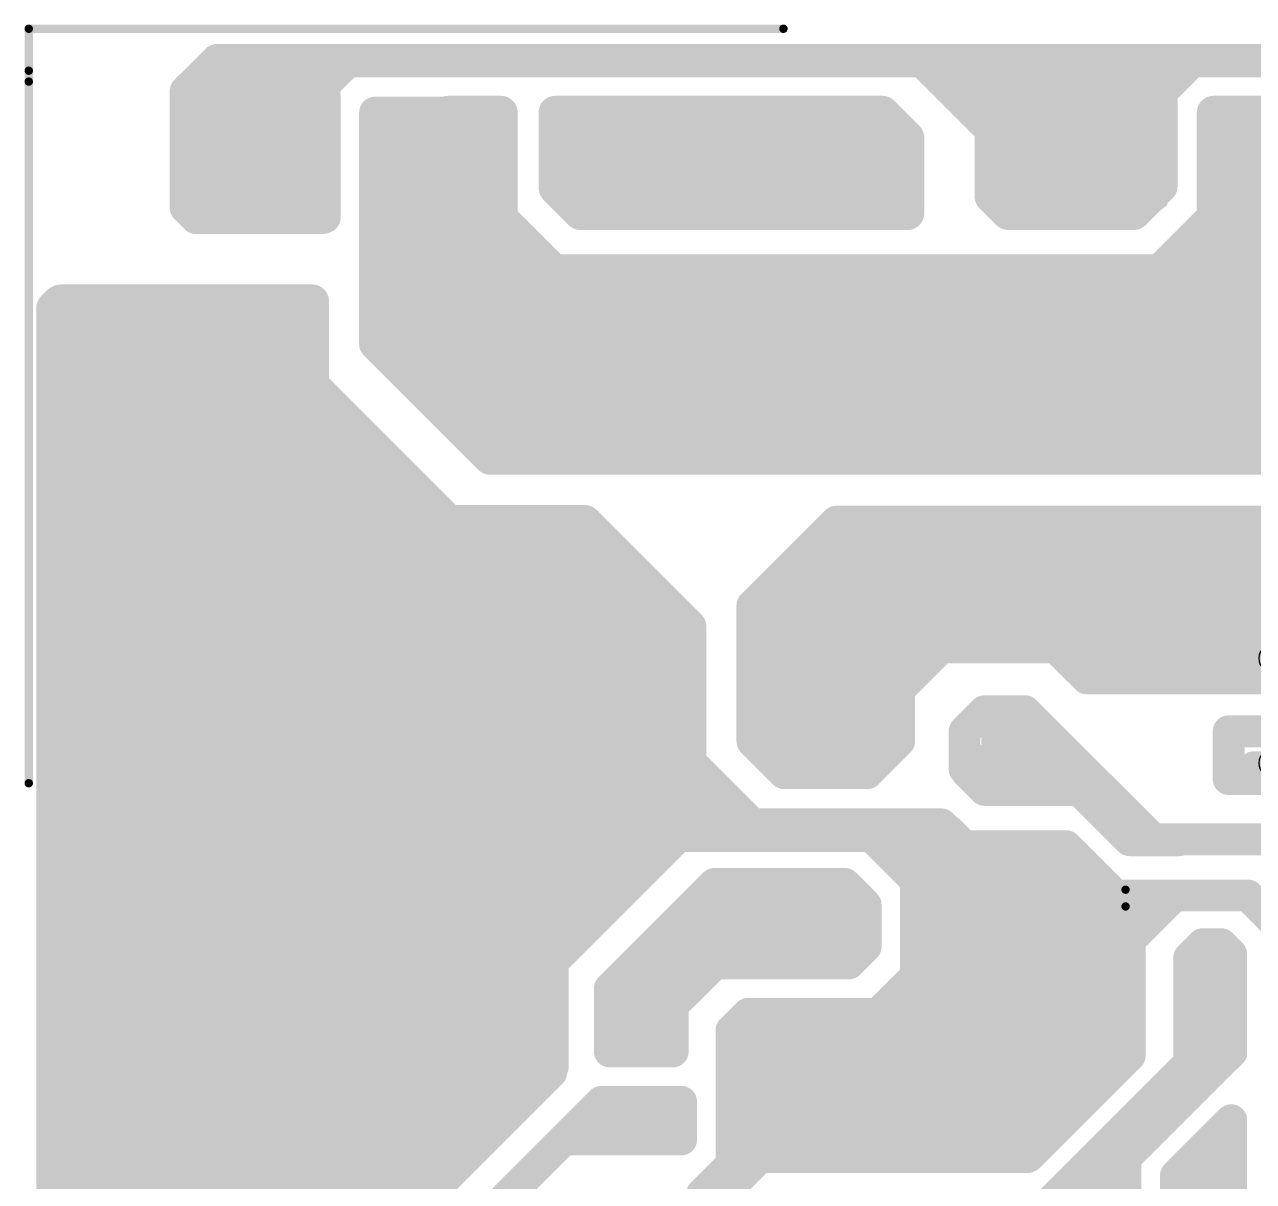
# Model space of a CAD drawing. Extents: x 13 to 23.9, y 0.2 to 11.6.
# Drawn here: x 13.507 to 14.973, y 10.175 to 11.555 of the extents above; entities that cross this region are included whole.
import ezdxf

# ---------------------------------------------------------------- set-up
doc = ezdxf.new("R2010")
doc.units = 0
doc.header["$MEASUREMENT"] = 0
doc.layers.add('BOARD', color=250, linetype='Continuous')
doc.layers.add('BOTTOM', color=250, linetype='Continuous')
doc.layers.get('0').off()

# ---------------------------------------------------------------- blocks, each defined once
blk = doc.blocks.new('UNIT_DISC')
at = {"linetype": 'Continuous', "const_width": 0.5}
blk.add_lwpolyline([(0.25, 0, 1), (-0.25, 0, 1)], format="xyb", close=True, dxfattribs=at)
blk = doc.blocks.new('SHAPE_OV_1600_1300_0_0_0_0')
at = {"linetype": 'Continuous', "const_width": 0.13}
blk.add_lwpolyline([(-0.015, 0), (0.015, 0)], dxfattribs=at)
at = {"xscale": 0.13, "yscale": 0.13, "zscale": 0.13}
for p in [(-0.015, 0), (0.015, 0)]:
    blk.add_blockref('UNIT_DISC', p, dxfattribs=at)
blk = doc.blocks.new('P_OX160Y130D18A')
at = {"layer": 'BOTTOM'}
blk.add_blockref('SHAPE_OV_1600_1300_0_0_0_0', (0, 0), dxfattribs=at)
blk = doc.blocks.new('Q2')
for p in [(14.801, 11.399), (15, 11.4), (15.201, 11.399)]:
    blk.add_blockref('P_OX160Y130D18A', p)
blk = doc.blocks.new('Q1')
for p in [(13.801, 11.399), (14, 11.4), (14.201, 11.399)]:
    blk.add_blockref('P_OX160Y130D18A', p)
blk = doc.blocks.new('SHAPE_EL_780_780_0_0_0_0')
at = {"xscale": 0.078, "yscale": 0.078, "zscale": 0.078}
blk.add_blockref('UNIT_DISC', (0, 0), dxfattribs=at)
blk = doc.blocks.new('P_EX78Y78D16A')
at = {"layer": 'BOTTOM'}
blk.add_blockref('SHAPE_EL_780_780_0_0_0_0', (0, 0), dxfattribs=at)
blk = doc.blocks.new('C1')
for p in [(14.25, 10.35), (14.25, 10.25)]:
    blk.add_blockref('P_EX78Y78D16A', p)
blk = doc.blocks.new('JP1')
for p in [(14.687, 11.4), (14.687, 10.7)]:
    blk.add_blockref('P_EX78Y78D16A', p)
blk = doc.blocks.new('SHAPE_EL_840_740_0_0_0_0')
at = {"xscale": 0.084, "yscale": 0.074, "zscale": 0.074}
blk.add_blockref('UNIT_DISC', (0, 0), dxfattribs=at)
blk = doc.blocks.new('P_EX84Y74D16A')
at = {"layer": 'BOTTOM'}
blk.add_blockref('SHAPE_EL_840_740_0_0_0_0', (0, 0), dxfattribs=at)
blk = doc.blocks.new('C6')
for p in [(15, 10.799), (15, 10.674)]:
    blk.add_blockref('P_EX84Y74D16A', p)
blk = doc.blocks.new('SHAPE_EL_1100_1100_0_0_0_0')
at = {"xscale": 0.11, "yscale": 0.11, "zscale": 0.11}
blk.add_blockref('UNIT_DISC', (0, 0), dxfattribs=at)
blk = doc.blocks.new('P_EX110Y110D17A')
at = {"layer": 'BOTTOM'}
blk.add_blockref('SHAPE_EL_1100_1100_0_0_0_0', (0, 0), dxfattribs=at)
blk = doc.blocks.new('R8')
for p in [(14.475, 11.4), (14.475, 10.7)]:
    blk.add_blockref('P_EX110Y110D17A', p)
blk = doc.blocks.new('R14')
for p in [(14.925, 10.437), (14.926, 10.037)]:
    blk.add_blockref('P_EX78Y78D16A', p)
blk = doc.blocks.new('R6')
for p in [(14.475, 10.5), (14.476, 10.1)]:
    blk.add_blockref('P_EX78Y78D16A', p)
blk = doc.blocks.new('R15')
for p in [(14.773, 10.5), (14.774, 10.1)]:
    blk.add_blockref('P_EX78Y78D16A', p)
blk = doc.blocks.new('R7')
for p in [(14.625, 10.5), (14.626, 10.1)]:
    blk.add_blockref('P_EX78Y78D16A', p)
blk = doc.blocks.new('POLY_S23_L2_26307')
at = {"layer": 'BOTTOM'}
for points in [[(13.85, 11.225), (13.85, 11.125), (13.537, 11.225)], [(13.537, 11.225), (13.85, 11.125), (13.55, 9.987)], [(13.55, 9.987), (13.85, 11.125), (13.675, 10.125)], [(13.675, 10.125), (13.85, 11.125), (13.712, 10.162)], [(13.712, 10.162), (13.85, 11.125), (13.862, 10.162)], [(14.012, 10.962), (14.275, 10.587), (13.85, 11.125)], [(14.275, 10.587), (13.862, 10.162), (13.85, 11.125)], [(14.175, 10.962), (14.275, 10.587), (14.012, 10.962)], [(14.3, 10.837), (14.275, 10.587), (14.175, 10.962)], [(14.3, 10.675), (14.275, 10.587), (14.3, 10.837)], [(14.387, 10.587), (14.275, 10.587), (14.3, 10.675)], [(14.137, 10.425), (13.862, 10.162), (14.275, 10.587)], [(13.9, 10.125), (13.862, 10.162), (14.137, 10.425)], [(14.137, 10.325), (13.9, 10.125), (14.137, 10.425)], [(13.962, 10.162), (13.9, 10.125), (14.137, 10.325)]]:
    blk.add_solid(points, dxfattribs=at)
blk = doc.blocks.new('POLY_S7_L2_26355')
at = {"layer": 'BOTTOM'}
for points in [[(13.725, 11.5), (13.86, 11.47), (13.695, 11.465)], [(13.885, 11.5), (13.86, 11.47), (13.725, 11.5)], [(13.695, 11.465), (13.86, 11.47), (13.69, 11.35)], [(13.69, 11.35), (13.86, 11.47), (13.745, 11.33)], [(13.745, 11.33), (13.86, 11.47), (13.855, 11.33)]]:
    blk.add_solid(points, dxfattribs=at)
blk = doc.blocks.new('POLY_S9_L2_26424')
at = {"layer": 'BOTTOM'}
for points in [[(14.075, 11.425), (14.075, 11.3), (13.937, 11.438)], [(13.937, 11.438), (14.075, 11.3), (13.937, 11.175)], [(13.937, 11.175), (14.075, 11.3), (14.062, 11.063)], [(14.125, 11.263), (14.062, 11.063), (14.075, 11.3)], [(14.762, 11.138), (14.062, 11.063), (14.125, 11.263)], [(14.625, 11.25), (14.762, 11.138), (14.125, 11.263)], [(14.787, 11.088), (14.062, 11.063), (14.762, 11.138)]]:
    blk.add_solid(points, dxfattribs=at)
blk = doc.blocks.new('POLY_S8_L2_26306')
at = {"layer": 'BOTTOM'}
for points in [[(14.575, 10.562), (14.762, 10.55), (14.575, 10.412)], [(14.825, 10.5), (14.387, 10.212), (14.762, 10.55)], [(14.487, 10.325), (14.762, 10.55), (14.387, 10.212)], [(14.575, 10.412), (14.762, 10.55), (14.487, 10.325)], [(14.825, 10.325), (14.387, 10.212), (14.825, 10.5)], [(14.712, 10.212), (14.387, 10.212), (14.825, 10.325)]]:
    blk.add_solid(points, dxfattribs=at)
blk = doc.blocks.new('POLY_S12_L2_26431')
at = {"layer": 'BOTTOM'}
for points in [[(14.469, 10.959), (15.277, 10.953), (14.379, 10.85)], [(15.277, 10.953), (14.732, 10.809), (14.379, 10.85)], [(15.269, 10.772), (14.732, 10.809), (15.277, 10.953)], [(14.379, 10.697), (14.379, 10.85), (14.411, 10.664)], [(14.411, 10.664), (14.379, 10.85), (14.517, 10.658)], [(14.517, 10.658), (14.379, 10.85), (14.556, 10.703)], [(14.556, 10.703), (14.379, 10.85), (14.552, 10.761)], [(14.552, 10.761), (14.379, 10.85), (14.597, 10.805)], [(14.597, 10.805), (14.379, 10.85), (14.732, 10.809)], [(14.77, 10.78), (14.732, 10.809), (15.269, 10.772)]]:
    blk.add_solid(points, dxfattribs=at)
blk = doc.blocks.new('POLY_S8_L2_26362')
at = {"layer": 'BOTTOM'}
for points in [[(14.89, 11.505), (14.64, 11.455), (14.59, 11.51)], [(14.865, 11.475), (14.64, 11.455), (14.89, 11.505)], [(14.87, 11.34), (14.64, 11.455), (14.865, 11.475)], [(14.64, 11.35), (14.64, 11.455), (14.68, 11.32)], [(14.68, 11.32), (14.64, 11.455), (14.845, 11.32)], [(14.845, 11.32), (14.64, 11.455), (14.87, 11.34)]]:
    blk.add_solid(points, dxfattribs=at)
blk = doc.blocks.new('POLY_S5_L2_26363')
at = {"layer": 'BOTTOM'}
for points in [[(14.55, 11.45), (14.155, 11.335), (14.15, 11.45)], [(14.575, 11.425), (14.155, 11.335), (14.55, 11.45)], [(14.575, 11.33), (14.155, 11.335), (14.575, 11.425)]]:
    blk.add_solid(points, dxfattribs=at)
blk = doc.blocks.new('POLY_S11_L2_26426')
at = {"layer": 'BOTTOM'}
for points in [[(15.075, 11.3), (14.8, 11.05), (15.075, 11.45)], [(14.8, 11.05), (14.862, 11.262), (15.075, 11.45)], [(14.925, 11.325), (15.075, 11.45), (14.862, 11.262)], [(14.937, 11.45), (15.075, 11.45), (14.925, 11.325)], [(15.137, 11.262), (14.8, 11.05), (15.075, 11.3)], [(14.575, 11.262), (14.862, 11.262), (14.8, 11.05)], [(15.575, 11.112), (14.8, 11.05), (15.412, 11.262)], [(15.412, 11.262), (14.8, 11.05), (15.137, 11.262)], [(15.562, 11.05), (14.8, 11.05), (15.575, 11.112)]]:
    blk.add_solid(points, dxfattribs=at)
blk = doc.blocks.new('POLY_S4_L2_26427')
at = {"layer": 'BOTTOM'}
blk.add_solid([(14.4, 11.087), (14.025, 11.075), (14.387, 11.037), (14.087, 11.037)], dxfattribs=at)
blk = doc.blocks.new('POLY_S9_L2_26377')
at = {"layer": 'BOTTOM'}
for points in [[(14.932, 10.233), (14.942, 9.911), (14.877, 10.175)], [(14.877, 10.175), (14.942, 9.911), (14.873, 10.052)], [(14.873, 10.052), (14.942, 9.911), (14.807, 9.98)], [(14.807, 9.98), (14.942, 9.911), (14.704, 9.98)], [(14.704, 9.98), (14.942, 9.911), (14.704, 9.895)], [(14.829, 9.813), (14.704, 9.895), (14.942, 9.911)], [(14.773, 9.828), (14.704, 9.895), (14.829, 9.813)]]:
    blk.add_solid(points, dxfattribs=at)

msp = doc.modelspace()

# ---------------------------------------------------------------- linework, layer by layer
at = {"layer": 'BOARD', "linetype": 'Continuous', "const_width": 0.01}
for points in [[(13.512, 11.487), (13.512, 11.55)], [(13.512, 11.55), (14.412, 11.55)], [(13.512, 10.65), (13.512, 11.5)]]:
    msp.add_lwpolyline(points, dxfattribs=at)
at = {"layer": 'BOTTOM', "linetype": 'Continuous'}
for points, const_width in [([(13.7, 11.475), (13.737, 11.512)], 0.04), ([(13.7, 11.475), (13.73, 11.505)], 0.038), ([(13.737, 11.512), (14.137, 11.512)], 0.04), ([(13.85, 11.47), (13.89, 11.51)], 0.04), ([(14.062, 11.512), (14.475, 11.512)], 0.04), ([(14.462, 11.512), (15.888, 11.512)], 0.04), ([(14.58, 11.51), (14.66, 11.43)], 0.04), ([(14.862, 11.475), (14.899, 11.512)], 0.04), ([(14.899, 11.512), (15, 11.512)], 0.04), ([(13.7, 11.45), (13.7, 11.475)], 0.04), ([(13.7, 11.345), (13.7, 11.475)], 0.038), ([(13.7, 11.355), (13.7, 11.475)], 0.038), ([(13.862, 11.325), (13.862, 11.475)], 0.04), ([(14.862, 11.362), (14.862, 11.475)], 0.04), ([(13.865, 11.4), (13.865, 11.47)], 0.038), ([(13.7, 11.337), (13.7, 11.45)], 0.04), ([(13.925, 11.45), (14.062, 11.45)], 0.038), ([(13.925, 11.387), (13.925, 11.45)], 0.038), ([(14.012, 11.45), (14.075, 11.45)], 0.04), ([(14.075, 11.324), (14.075, 11.45)], 0.04), ([(14.14, 11.36), (14.14, 11.45)], 0.04), ([(14.14, 11.45), (14.2, 11.45)], 0.04), ([(14.19, 11.45), (14.53, 11.45)], 0.04), ([(14.53, 11.45), (14.56, 11.42)], 0.04), ([(14.925, 11.15), (14.925, 11.45)], 0.04), ([(14.925, 11.45), (15, 11.45)], 0.04), ([(14.95, 11.45), (15.075, 11.45)], 0.04), ([(13.925, 11.174), (13.925, 11.437)], 0.038), ([(14.66, 11.35), (14.66, 11.43)], 0.04), ([(14.8, 11.425), (14.812, 11.425)], 0.048), ([(13.865, 11.325), (13.865, 11.42)], 0.038), ([(13.962, 11.362), (13.962, 11.425)], 0.038), ([(14.56, 11.33), (14.56, 11.42)], 0.04), ([(13.7, 11.35), (13.7, 11.4)], 0.038), ([(13.7, 11.355), (13.72, 11.335)], 0.038), ([(14.14, 11.36), (14.17, 11.33)], 0.04), ([(14.83, 11.33), (14.86, 11.36)], 0.04), ([(13.7, 11.35), (13.725, 11.325)], 0.038), ([(13.7, 11.345), (13.72, 11.325)], 0.038), ([(14.66, 11.35), (14.68, 11.33)], 0.04), ([(13.7, 11.337), (13.712, 11.325)], 0.04), ([(13.712, 11.325), (13.862, 11.325)], 0.04), ([(13.72, 11.325), (13.83, 11.325)], 0.038), ([(13.72, 11.325), (13.865, 11.325)], 0.038), ([(14.075, 11.324), (14.137, 11.262)], 0.04), ([(14.17, 11.33), (14.56, 11.33)], 0.04), ([(14.68, 11.33), (14.72, 11.33)], 0.04), ([(14.69, 11.33), (14.83, 11.33)], 0.04), ([(14.862, 11.262), (14.937, 11.337)], 0.04), ([(14.062, 11.262), (14.862, 11.262)], 0.038), ([(13.541, 11.217), (13.548, 11.224)], 0.04), ([(13.55, 11.225), (13.85, 11.225)], 0.04), ([(13.85, 11.125), (13.85, 11.225)], 0.04), ([(13.541, 10.581), (13.541, 11.217)], 0.04), ([(13.93, 11.185), (14.23, 11.185)], 0.038), ([(13.925, 11.174), (14.062, 11.037)], 0.038), ([(13.937, 11.162), (14.062, 11.037)], 0.038), ([(13.85, 11.125), (14.013, 10.962)], 0.04), ([(14.33, 11.1), (14.595, 11.1)], 0.038), ([(14.545, 11.1), (15.23, 11.1)], 0.038), ([(14.373, 11.065), (14.897, 11.065)], 0.038), ([(13.54, 7.855), (13.54, 11.06)], 0.038), ([(13.54, 7.8), (13.54, 11.06)], 0.038), ([(14.944, 11.05), (15.419, 11.05)], 0.038), ([(14.062, 11.037), (15.15, 11.037)], 0.038), ([(14.55, 11.037), (15.287, 11.037)], 0.038), ([(14.013, 10.962), (14.175, 10.962)], 0.04), ([(14.175, 10.962), (14.3, 10.837)], 0.04), ([(14.375, 10.862), (14.475, 10.962)], 0.038), ([(14.475, 10.962), (15.363, 10.962)], 0.038), ([(14.537, 10.962), (15.362, 10.962)], 0.038), ([(14.795, 10.96), (15.335, 10.96)], 0.038), ([(13.685, 10.81), (13.685, 10.955)], 0.038), ([(13.685, 10.7), (13.685, 10.87)], 0.038), ([(14.375, 10.7), (14.375, 10.862)], 0.038), ([(14.3, 10.675), (14.3, 10.837)], 0.04), ([(14.55, 10.762), (14.6, 10.812)], 0.038), ([(14.562, 10.775), (14.599, 10.812)], 0.038), ([(14.599, 10.812), (14.737, 10.812)], 0.038), ([(14.6, 10.812), (14.737, 10.812)], 0.038), ([(14.737, 10.812), (14.774, 10.775)], 0.038), ([(14.745, 10.815), (14.781, 10.779)], 0.038), ([(14.774, 10.775), (15.15, 10.775)], 0.038), ([(14.781, 10.779), (15.004, 10.779)], 0.038), ([(14.975, 10.775), (15.275, 10.775)], 0.038), ([(14.55, 10.7), (14.55, 10.762)], 0.038), ([(14.628, 10.712), (14.652, 10.736)], 0.038), ([(14.652, 10.736), (14.7, 10.736)], 0.038), ([(14.7, 10.736), (14.853, 10.583)], 0.038), ([(14.628, 10.667), (14.628, 10.712)], 0.038), ([(14.943, 10.712), (15.163, 10.712)], 0.038), ([(14.943, 10.655), (14.943, 10.712)], 0.038), ([(13.685, 10.7), (13.79, 10.595)], 0.038), ([(14.375, 10.7), (14.413, 10.662)], 0.038), ([(14.512, 10.662), (14.55, 10.7)], 0.038), ([(14.3, 10.675), (14.375, 10.6)], 0.04), ([(14.628, 10.667), (14.63, 10.667)], 0.038), ([(14.63, 10.664), (14.63, 10.667)], 0.038), ([(14.652, 10.677), (14.718, 10.677)], 0.038), ([(14.652, 10.677), (14.668, 10.661)], 0.038), ([(14.972, 10.673), (15.11, 10.673)], 0.03), ([(14.413, 10.662), (14.512, 10.662)], 0.038), ([(14.63, 10.664), (14.652, 10.642)], 0.038), ([(14.668, 10.661), (14.749, 10.661)], 0.038), ([(14.943, 10.655), (15.007, 10.655)], 0.038), ([(14.652, 10.642), (14.765, 10.642)], 0.038), ([(14.765, 10.642), (14.825, 10.582)], 0.038), ([(13.79, 10.51), (13.79, 10.595)], 0.038), ([(14.375, 10.6), (14.512, 10.6)], 0.04), ([(14.407, 10.592), (14.609, 10.592)], 0.04), ([(14.475, 10.6), (14.6, 10.6)], 0.04), ([(14.6, 10.6), (14.65, 10.55)], 0.04), ([(14.609, 10.592), (14.643, 10.558)], 0.04), ([(14.137, 10.437), (14.287, 10.587)], 0.038), ([(14.287, 10.587), (14.6, 10.587)], 0.038), ([(14.437, 10.587), (14.512, 10.587)], 0.02), ([(14.45, 10.587), (14.525, 10.587)], 0.02), ([(14.526, 10.578), (14.579, 10.525)], 0.038), ([(14.525, 10.587), (14.612, 10.5)], 0.02), ([(14.555, 10.59), (14.611, 10.534)], 0.028), ([(14.6, 10.587), (14.612, 10.575)], 0.038), ([(14.825, 10.582), (14.884, 10.582)], 0.038), ([(14.853, 10.583), (14.994, 10.583)], 0.038), ([(14.439, 10.582), (14.454, 10.582)], 0.02), ([(14.44, 10.583), (14.561, 10.583)], 0.02), ([(14.442, 10.583), (14.472, 10.583)], 0.02), ([(14.509, 10.582), (14.579, 10.512)], 0.02), ([(14.612, 10.575), (14.675, 10.575)], 0.038), ([(14.625, 10.575), (14.749, 10.575)], 0.038), ([(14.749, 10.575), (14.812, 10.512)], 0.038), ([(14.612, 10.55), (14.737, 10.55)], 0.038), ([(14.57, 10.42), (14.57, 10.545)], 0.038), ([(14.205, 10.405), (14.32, 10.52)], 0.038), ([(14.32, 10.52), (14.33, 10.53)], 0.038), ([(14.33, 10.53), (14.475, 10.53)], 0.038), ([(14.445, 10.53), (14.485, 10.53)], 0.038), ([(14.47, 10.525), (14.485, 10.525)], 0.038), ([(14.485, 10.53), (14.51, 10.505)], 0.038), ([(14.485, 10.525), (14.51, 10.5)], 0.038), ([(14.579, 10.401), (14.579, 10.525)], 0.038), ([(14.611, 10.534), (14.786, 10.534)], 0.028), ([(14.786, 10.534), (14.812, 10.508)], 0.028), ([(13.64, 10.36), (13.79, 10.51)], 0.038), ([(14.51, 10.48), (14.51, 10.505)], 0.038), ([(14.616, 10.516), (14.966, 10.516)], 0.038), ([(14.825, 10.325), (14.825, 10.51)], 0.038), ([(14.827, 10.459), (14.886, 10.518)], 0.03), ([(14.82, 10.503), (14.82, 10.523)], 0.01), ([(14.886, 10.518), (14.906, 10.518)], 0.03), ([(14.966, 10.516), (15.011, 10.471)], 0.038), ([(14.25, 10.43), (14.32, 10.5)], 0.038), ([(14.32, 10.5), (14.47, 10.5)], 0.038), ([(14.36, 10.49), (14.48, 10.49)], 0.038), ([(14.51, 10.455), (14.51, 10.5)], 0.038), ([(14.612, 10.5), (14.65, 10.5)], 0.02), ([(14.625, 10.5), (14.775, 10.5)], 0.02), ([(14.637, 10.5), (14.775, 10.5)], 0.038), ([(14.7, 10.35), (14.7, 10.5)], 0.02), ([(14.812, 10.311), (14.812, 10.508)], 0.028), ([(14.235, 10.405), (14.295, 10.465)], 0.038), ([(14.295, 10.465), (14.495, 10.465)], 0.038), ([(14.49, 10.435), (14.51, 10.455)], 0.038), ([(14.896, 10.442), (14.912, 10.458)], 0.038), ([(14.912, 10.458), (14.934, 10.458)], 0.038), ([(14.934, 10.458), (14.946, 10.446)], 0.038), ([(14.946, 10.329), (14.946, 10.446)], 0.038), ([(14.137, 10.312), (14.137, 10.437)], 0.038), ([(14.265, 10.37), (14.33, 10.435)], 0.038), ([(14.28, 10.405), (14.31, 10.435)], 0.038), ([(14.31, 10.435), (14.49, 10.435)], 0.038), ([(14.33, 10.435), (14.415, 10.435)], 0.038), ([(14.896, 10.314), (14.896, 10.442)], 0.038), ([(14.921, 10.321), (14.921, 10.439)], 0.038), ([(14.25, 10.35), (14.25, 10.43)], 0.038), ([(14.525, 10.375), (14.57, 10.42)], 0.038), ([(14.205, 10.33), (14.205, 10.405)], 0.038), ([(14.235, 10.355), (14.235, 10.405)], 0.038), ([(14.28, 10.33), (14.28, 10.405)], 0.038), ([(14.382, 10.204), (14.579, 10.401)], 0.038), ([(13.96, 10.215), (14.135, 10.39)], 0.038), ([(14.135, 10.305), (14.135, 10.38)], 0.038), ([(14.35, 10.355), (14.37, 10.375)], 0.038), ([(14.37, 10.375), (14.525, 10.375)], 0.038), ([(13.64, 10.195), (13.64, 10.36)], 0.038), ([(14, 10.215), (14.135, 10.35)], 0.038), ([(14.35, 10.195), (14.35, 10.355)], 0.038), ([(14.37, 10.23), (14.49, 10.35)], 0.038), ([(14.375, 10.335), (14.39, 10.35)], 0.038), ([(14.39, 10.35), (14.515, 10.35)], 0.038), ([(14.49, 10.35), (14.495, 10.35)], 0.038), ([(14.495, 10.35), (14.515, 10.35)], 0.038), ([(14.812, 10.307), (14.812, 10.358)], 0.028), ([(14.205, 10.33), (14.28, 10.33)], 0.038), ([(14.37, 10.255), (14.45, 10.335)], 0.038), ([(14.375, 10.22), (14.375, 10.335)], 0.038), ([(14.4, 10.275), (14.4, 10.335)], 0.038), ([(14.415, 10.335), (14.42, 10.335)], 0.038), ([(14.42, 10.335), (14.45, 10.335)], 0.038), ([(14.6, 10.25), (14.7, 10.35)], 0.02), ([(14.82, 10.205), (14.945, 10.33)], 0.038), ([(14.705, 10.205), (14.825, 10.325)], 0.038), ([(14.792, 10.168), (14.951, 10.327)], 0.028), ([(13.96, 10.13), (14.135, 10.305)], 0.038), ([(14.702, 10.201), (14.812, 10.311)], 0.028), ([(14.704, 10.199), (14.812, 10.307)], 0.028), ([(14.722, 10.155), (14.887, 10.32)], 0.02), ([(14.889, 10.302), (14.889, 10.316)], 0.02), ([(14.733, 10.146), (14.889, 10.302)], 0.02), ([(13.565, 9.575), (13.565, 10.275)], 0.038), ([(14.03, 10.105), (14.195, 10.27)], 0.038), ([(14.195, 10.27), (14.29, 10.27)], 0.038), ([(14.29, 10.225), (14.29, 10.27)], 0.038), ([(14.37, 10.23), (14.37, 10.255)], 0.038), ([(14.18, 10.25), (14.25, 10.25)], 0.038), ([(14.2, 10.245), (14.28, 10.245)], 0.038), ([(14.335, 10.155), (14.425, 10.245)], 0.038), ([(14.488, 10.25), (14.6, 10.25)], 0.02), ([(14.88, 10.182), (14.946, 10.248)], 0.038), ([(14.946, 9.922), (14.946, 10.248)], 0.038), ([(14.155, 10.225), (14.29, 10.225)], 0.038), ([(13.682, 10.129), (13.765, 10.212)], 0.04), ([(13.96, 10.085), (13.96, 10.215)], 0.038), ([(13.96, 10.17), (14, 10.21)], 0.038), ([(14.382, 10.204), (14.699, 10.204)], 0.038), ([(14.39, 10.205), (14.705, 10.205)], 0.038), ([(14.699, 10.204), (14.705, 10.21)], 0.038), ([(14.817, 10.074), (14.817, 10.203)], 0.038), ([(14.829, 10.073), (14.829, 10.206)], 0.02), ([(13.58, 10.135), (13.64, 10.195)], 0.038), ([(14.315, 10.16), (14.35, 10.195)], 0.038), ([(14.565, 10.199), (14.704, 10.199)], 0.028), ([(14.88, 10.05), (14.88, 10.182)], 0.038), ([(13.96, 9.88), (13.96, 10.17)], 0.038), ([(14.792, 10.095), (14.792, 10.18)], 0.038), ([(13.58, 10.165), (13.87, 10.165)], 0.038), ([(13.58, 10.165), (13.785, 10.165)], 0.038), ([(13.87, 10.165), (13.9, 10.135)], 0.038), ([(14.731, 10.117), (14.772, 10.158)], 0.038), ([(14.775, 10.125), (14.775, 10.175)], 0.02)]:
    msp.add_lwpolyline(points, dxfattribs=dict(at, const_width=const_width))

# ---------------------------------------------------------------- block references
for name in ['POLY_S8_L2_26362', 'POLY_S7_L2_26355', 'Q1', 'Q2', 'POLY_S5_L2_26363', 'R8', 'POLY_S11_L2_26426', 'POLY_S9_L2_26424', 'JP1', 'POLY_S23_L2_26307', 'POLY_S4_L2_26427', 'POLY_S12_L2_26431', 'C6', 'POLY_S8_L2_26306', 'R6', 'R7', 'R15', 'R14', 'C1', 'POLY_S9_L2_26377']:
    msp.add_blockref(name, (0, 0))
at = {"layer": 'BOARD', "xscale": 0.01, "yscale": 0.01, "zscale": 0.01}
for p in [(13.512, 11.55), (13.512, 11.55), (14.412, 11.55), (13.512, 11.5), (13.512, 11.487), (13.512, 10.65)]:
    msp.add_blockref('UNIT_DISC', p, dxfattribs=at)
at = {"layer": 'BOTTOM'}
for p, xscale, yscale, zscale in [((13.73, 11.505), 0.038, 0.038, 0.038), ((13.737, 11.512), 0.04, 0.04, 0.04), ((13.737, 11.512), 0.04, 0.04, 0.04), ((13.89, 11.51), 0.04, 0.04, 0.04), ((14.062, 11.512), 0.04, 0.04, 0.04), ((14.137, 11.512), 0.04, 0.04, 0.04), ((14.462, 11.512), 0.04, 0.04, 0.04), ((14.475, 11.512), 0.04, 0.04, 0.04), ((14.58, 11.51), 0.04, 0.04, 0.04), ((14.899, 11.512), 0.04, 0.04, 0.04), ((14.899, 11.512), 0.04, 0.04, 0.04), ((13.7, 11.475), 0.04, 0.04, 0.04), ((13.7, 11.475), 0.04, 0.04, 0.04), ((13.7, 11.475), 0.038, 0.038, 0.038), ((13.7, 11.475), 0.038, 0.038, 0.038), ((13.7, 11.475), 0.038, 0.038, 0.038), ((13.85, 11.47), 0.04, 0.04, 0.04), ((13.862, 11.475), 0.04, 0.04, 0.04), ((14.862, 11.475), 0.04, 0.04, 0.04), ((14.862, 11.475), 0.04, 0.04, 0.04), ((13.865, 11.47), 0.038, 0.038, 0.038), ((13.7, 11.45), 0.04, 0.04, 0.04), ((13.7, 11.45), 0.04, 0.04, 0.04), ((13.925, 11.45), 0.038, 0.038, 0.038), ((13.925, 11.45), 0.038, 0.038, 0.038), ((14.012, 11.45), 0.04, 0.04, 0.04), ((14.062, 11.45), 0.038, 0.038, 0.038), ((14.075, 11.45), 0.04, 0.04, 0.04), ((14.075, 11.45), 0.04, 0.04, 0.04), ((14.14, 11.45), 0.04, 0.04, 0.04), ((14.14, 11.45), 0.04, 0.04, 0.04), ((14.19, 11.45), 0.04, 0.04, 0.04), ((14.2, 11.45), 0.04, 0.04, 0.04), ((14.53, 11.45), 0.04, 0.04, 0.04), ((14.53, 11.45), 0.04, 0.04, 0.04), ((14.925, 11.45), 0.04, 0.04, 0.04), ((14.925, 11.45), 0.04, 0.04, 0.04), ((14.95, 11.45), 0.04, 0.04, 0.04), ((13.925, 11.437), 0.038, 0.038, 0.038), ((14.66, 11.43), 0.04, 0.04, 0.04), ((14.66, 11.43), 0.04, 0.04, 0.04), ((14.8, 11.425), 0.048, 0.048, 0.048), ((14.812, 11.425), 0.048, 0.048, 0.048), ((13.865, 11.42), 0.038, 0.038, 0.038), ((13.962, 11.425), 0.038, 0.038, 0.038), ((14.56, 11.42), 0.04, 0.04, 0.04), ((14.56, 11.42), 0.04, 0.04, 0.04), ((13.7, 11.4), 0.038, 0.038, 0.038), ((13.865, 11.4), 0.038, 0.038, 0.038), ((13.925, 11.387), 0.038, 0.038, 0.038), ((13.7, 11.355), 0.038, 0.038, 0.038), ((13.7, 11.355), 0.038, 0.038, 0.038), ((13.962, 11.362), 0.038, 0.038, 0.038), ((14.14, 11.36), 0.04, 0.04, 0.04), ((14.14, 11.36), 0.04, 0.04, 0.04), ((14.86, 11.36), 0.04, 0.04, 0.04), ((14.862, 11.362), 0.04, 0.04, 0.04), ((13.7, 11.35), 0.038, 0.038, 0.038), ((13.7, 11.35), 0.038, 0.038, 0.038), ((13.7, 11.345), 0.038, 0.038, 0.038), ((13.7, 11.345), 0.038, 0.038, 0.038), ((14.66, 11.35), 0.04, 0.04, 0.04), ((14.66, 11.35), 0.04, 0.04, 0.04), ((13.7, 11.337), 0.04, 0.04, 0.04), ((13.7, 11.337), 0.04, 0.04, 0.04), ((13.712, 11.325), 0.04, 0.04, 0.04), ((13.712, 11.325), 0.04, 0.04, 0.04), ((13.72, 11.335), 0.038, 0.038, 0.038), ((13.72, 11.325), 0.038, 0.038, 0.038), ((13.72, 11.325), 0.038, 0.038, 0.038), ((13.72, 11.325), 0.038, 0.038, 0.038), ((13.725, 11.325), 0.038, 0.038, 0.038), ((13.83, 11.325), 0.038, 0.038, 0.038), ((13.862, 11.325), 0.04, 0.04, 0.04), ((13.862, 11.325), 0.04, 0.04, 0.04), ((13.865, 11.325), 0.038, 0.038, 0.038), ((13.865, 11.325), 0.038, 0.038, 0.038), ((14.075, 11.324), 0.04, 0.04, 0.04), ((14.075, 11.324), 0.04, 0.04, 0.04), ((14.17, 11.33), 0.04, 0.04, 0.04), ((14.17, 11.33), 0.04, 0.04, 0.04), ((14.56, 11.33), 0.04, 0.04, 0.04), ((14.56, 11.33), 0.04, 0.04, 0.04), ((14.68, 11.33), 0.04, 0.04, 0.04), ((14.68, 11.33), 0.04, 0.04, 0.04), ((14.69, 11.33), 0.04, 0.04, 0.04), ((14.72, 11.33), 0.04, 0.04, 0.04), ((14.83, 11.33), 0.04, 0.04, 0.04), ((14.83, 11.33), 0.04, 0.04, 0.04), ((14.937, 11.337), 0.04, 0.04, 0.04), ((14.062, 11.262), 0.038, 0.038, 0.038), ((14.137, 11.262), 0.04, 0.04, 0.04), ((14.862, 11.262), 0.04, 0.04, 0.04), ((14.862, 11.262), 0.038, 0.038, 0.038), ((13.548, 11.224), 0.04, 0.04, 0.04), ((13.55, 11.225), 0.04, 0.04, 0.04), ((13.85, 11.225), 0.04, 0.04, 0.04), ((13.85, 11.225), 0.04, 0.04, 0.04), ((13.541, 11.217), 0.04, 0.04, 0.04), ((13.541, 11.217), 0.04, 0.04, 0.04), ((13.93, 11.185), 0.038, 0.038, 0.038), ((14.23, 11.185), 0.038, 0.038, 0.038), ((13.925, 11.174), 0.038, 0.038, 0.038), ((13.925, 11.174), 0.038, 0.038, 0.038), ((13.937, 11.162), 0.038, 0.038, 0.038), ((14.925, 11.15), 0.04, 0.04, 0.04), ((13.85, 11.125), 0.04, 0.04, 0.04), ((13.85, 11.125), 0.04, 0.04, 0.04), ((14.33, 11.1), 0.038, 0.038, 0.038), ((14.545, 11.1), 0.038, 0.038, 0.038), ((14.595, 11.1), 0.038, 0.038, 0.038), ((14.373, 11.065), 0.038, 0.038, 0.038), ((14.897, 11.065), 0.038, 0.038, 0.038), ((13.54, 11.06), 0.038, 0.038, 0.038), ((13.54, 11.06), 0.038, 0.038, 0.038), ((14.944, 11.05), 0.038, 0.038, 0.038), ((14.062, 11.037), 0.038, 0.038, 0.038), ((14.062, 11.037), 0.038, 0.038, 0.038), ((14.062, 11.037), 0.038, 0.038, 0.038), ((14.55, 11.037), 0.038, 0.038, 0.038), ((14.013, 10.962), 0.04, 0.04, 0.04), ((14.013, 10.962), 0.04, 0.04, 0.04), ((14.175, 10.962), 0.04, 0.04, 0.04), ((14.175, 10.962), 0.04, 0.04, 0.04), ((14.475, 10.962), 0.038, 0.038, 0.038), ((14.475, 10.962), 0.038, 0.038, 0.038), ((14.537, 10.962), 0.038, 0.038, 0.038), ((14.795, 10.96), 0.038, 0.038, 0.038), ((13.685, 10.955), 0.038, 0.038, 0.038), ((13.685, 10.87), 0.038, 0.038, 0.038), ((14.375, 10.862), 0.038, 0.038, 0.038), ((14.375, 10.862), 0.038, 0.038, 0.038), ((14.3, 10.837), 0.04, 0.04, 0.04), ((14.3, 10.837), 0.04, 0.04, 0.04), ((14.599, 10.812), 0.038, 0.038, 0.038), ((14.599, 10.812), 0.038, 0.038, 0.038), ((14.6, 10.812), 0.038, 0.038, 0.038), ((14.6, 10.812), 0.038, 0.038, 0.038), ((14.737, 10.812), 0.038, 0.038, 0.038), ((14.737, 10.812), 0.038, 0.038, 0.038), ((14.737, 10.812), 0.038, 0.038, 0.038), ((14.745, 10.815), 0.038, 0.038, 0.038), ((13.685, 10.81), 0.038, 0.038, 0.038), ((14.562, 10.775), 0.038, 0.038, 0.038), ((14.774, 10.775), 0.038, 0.038, 0.038), ((14.774, 10.775), 0.038, 0.038, 0.038), ((14.781, 10.779), 0.038, 0.038, 0.038), ((14.781, 10.779), 0.038, 0.038, 0.038), ((14.975, 10.775), 0.038, 0.038, 0.038), ((14.55, 10.762), 0.038, 0.038, 0.038), ((14.55, 10.762), 0.038, 0.038, 0.038), ((14.652, 10.736), 0.038, 0.038, 0.038), ((14.652, 10.736), 0.038, 0.038, 0.038), ((14.7, 10.736), 0.038, 0.038, 0.038), ((14.7, 10.736), 0.038, 0.038, 0.038), ((14.628, 10.712), 0.038, 0.038, 0.038), ((14.628, 10.712), 0.038, 0.038, 0.038), ((14.943, 10.712), 0.038, 0.038, 0.038), ((14.943, 10.712), 0.038, 0.038, 0.038), ((13.685, 10.7), 0.038, 0.038, 0.038), ((13.685, 10.7), 0.038, 0.038, 0.038), ((14.375, 10.7), 0.038, 0.038, 0.038), ((14.375, 10.7), 0.038, 0.038, 0.038), ((14.55, 10.7), 0.038, 0.038, 0.038), ((14.55, 10.7), 0.038, 0.038, 0.038), ((14.3, 10.675), 0.04, 0.04, 0.04), ((14.3, 10.675), 0.04, 0.04, 0.04), ((14.628, 10.667), 0.038, 0.038, 0.038), ((14.628, 10.667), 0.038, 0.038, 0.038), ((14.63, 10.667), 0.038, 0.038, 0.038), ((14.63, 10.667), 0.038, 0.038, 0.038), ((14.652, 10.677), 0.038, 0.038, 0.038), ((14.652, 10.677), 0.038, 0.038, 0.038), ((14.718, 10.677), 0.038, 0.038, 0.038), ((14.972, 10.673), 0.03, 0.03, 0.03), ((14.413, 10.662), 0.038, 0.038, 0.038), ((14.413, 10.662), 0.038, 0.038, 0.038), ((14.512, 10.662), 0.038, 0.038, 0.038), ((14.512, 10.662), 0.038, 0.038, 0.038), ((14.63, 10.664), 0.038, 0.038, 0.038), ((14.63, 10.664), 0.038, 0.038, 0.038), ((14.668, 10.661), 0.038, 0.038, 0.038), ((14.668, 10.661), 0.038, 0.038, 0.038), ((14.749, 10.661), 0.038, 0.038, 0.038), ((14.943, 10.655), 0.038, 0.038, 0.038), ((14.943, 10.655), 0.038, 0.038, 0.038), ((14.652, 10.642), 0.038, 0.038, 0.038), ((14.652, 10.642), 0.038, 0.038, 0.038), ((14.765, 10.642), 0.038, 0.038, 0.038), ((14.765, 10.642), 0.038, 0.038, 0.038), ((13.79, 10.595), 0.038, 0.038, 0.038), ((13.79, 10.595), 0.038, 0.038, 0.038), ((14.375, 10.6), 0.04, 0.04, 0.04), ((14.375, 10.6), 0.04, 0.04, 0.04), ((14.407, 10.592), 0.04, 0.04, 0.04), ((14.475, 10.6), 0.04, 0.04, 0.04), ((14.512, 10.6), 0.04, 0.04, 0.04), ((14.6, 10.6), 0.04, 0.04, 0.04), ((14.6, 10.6), 0.04, 0.04, 0.04), ((14.609, 10.592), 0.04, 0.04, 0.04), ((14.609, 10.592), 0.04, 0.04, 0.04), ((13.541, 10.581), 0.04, 0.04, 0.04), ((14.287, 10.587), 0.038, 0.038, 0.038), ((14.287, 10.587), 0.038, 0.038, 0.038), ((14.437, 10.587), 0.02, 0.02, 0.02), ((14.45, 10.587), 0.02, 0.02, 0.02), ((14.512, 10.587), 0.02, 0.02, 0.02), ((14.526, 10.578), 0.038, 0.038, 0.038), ((14.525, 10.587), 0.02, 0.02, 0.02), ((14.525, 10.587), 0.02, 0.02, 0.02), ((14.555, 10.59), 0.028, 0.028, 0.028), ((14.6, 10.587), 0.038, 0.038, 0.038), ((14.6, 10.587), 0.038, 0.038, 0.038), ((14.825, 10.582), 0.038, 0.038, 0.038), ((14.825, 10.582), 0.038, 0.038, 0.038), ((14.853, 10.583), 0.038, 0.038, 0.038), ((14.853, 10.583), 0.038, 0.038, 0.038), ((14.884, 10.582), 0.038, 0.038, 0.038), ((14.439, 10.582), 0.02, 0.02, 0.02), ((14.44, 10.583), 0.02, 0.02, 0.02), ((14.442, 10.583), 0.02, 0.02, 0.02), ((14.454, 10.582), 0.02, 0.02, 0.02), ((14.472, 10.583), 0.02, 0.02, 0.02), ((14.509, 10.582), 0.02, 0.02, 0.02), ((14.561, 10.583), 0.02, 0.02, 0.02), ((14.612, 10.575), 0.038, 0.038, 0.038), ((14.612, 10.575), 0.038, 0.038, 0.038), ((14.625, 10.575), 0.038, 0.038, 0.038), ((14.675, 10.575), 0.038, 0.038, 0.038), ((14.749, 10.575), 0.038, 0.038, 0.038), ((14.749, 10.575), 0.038, 0.038, 0.038), ((14.612, 10.55), 0.038, 0.038, 0.038), ((14.643, 10.558), 0.04, 0.04, 0.04), ((14.65, 10.55), 0.04, 0.04, 0.04), ((14.737, 10.55), 0.038, 0.038, 0.038), ((14.57, 10.545), 0.038, 0.038, 0.038), ((14.32, 10.52), 0.038, 0.038, 0.038), ((14.32, 10.52), 0.038, 0.038, 0.038), ((14.33, 10.53), 0.038, 0.038, 0.038), ((14.33, 10.53), 0.038, 0.038, 0.038), ((14.445, 10.53), 0.038, 0.038, 0.038), ((14.47, 10.525), 0.038, 0.038, 0.038), ((14.475, 10.53), 0.038, 0.038, 0.038), ((14.485, 10.53), 0.038, 0.038, 0.038), ((14.485, 10.53), 0.038, 0.038, 0.038), ((14.485, 10.525), 0.038, 0.038, 0.038), ((14.485, 10.525), 0.038, 0.038, 0.038), ((14.579, 10.525), 0.038, 0.038, 0.038), ((14.579, 10.525), 0.038, 0.038, 0.038), ((14.611, 10.534), 0.028, 0.028, 0.028), ((14.611, 10.534), 0.028, 0.028, 0.028), ((14.786, 10.534), 0.028, 0.028, 0.028), ((14.786, 10.534), 0.028, 0.028, 0.028), ((13.79, 10.51), 0.038, 0.038, 0.038), ((13.79, 10.51), 0.038, 0.038, 0.038), ((14.51, 10.505), 0.038, 0.038, 0.038), ((14.51, 10.505), 0.038, 0.038, 0.038), ((14.616, 10.516), 0.038, 0.038, 0.038), ((14.812, 10.512), 0.038, 0.038, 0.038), ((14.825, 10.51), 0.038, 0.038, 0.038), ((14.82, 10.523), 0.01, 0.01, 0.01), ((14.886, 10.518), 0.03, 0.03, 0.03), ((14.886, 10.518), 0.03, 0.03, 0.03), ((14.906, 10.518), 0.03, 0.03, 0.03), ((14.966, 10.516), 0.038, 0.038, 0.038), ((14.966, 10.516), 0.038, 0.038, 0.038), ((14.32, 10.5), 0.038, 0.038, 0.038), ((14.32, 10.5), 0.038, 0.038, 0.038), ((14.36, 10.49), 0.038, 0.038, 0.038), ((14.47, 10.5), 0.038, 0.038, 0.038), ((14.48, 10.49), 0.038, 0.038, 0.038), ((14.51, 10.5), 0.038, 0.038, 0.038), ((14.51, 10.5), 0.038, 0.038, 0.038), ((14.579, 10.512), 0.02, 0.02, 0.02), ((14.612, 10.5), 0.02, 0.02, 0.02), ((14.612, 10.5), 0.02, 0.02, 0.02), ((14.625, 10.5), 0.02, 0.02, 0.02), ((14.637, 10.5), 0.038, 0.038, 0.038), ((14.65, 10.5), 0.02, 0.02, 0.02), ((14.7, 10.5), 0.02, 0.02, 0.02), ((14.775, 10.5), 0.038, 0.038, 0.038), ((14.775, 10.5), 0.02, 0.02, 0.02), ((14.812, 10.508), 0.028, 0.028, 0.028), ((14.812, 10.508), 0.028, 0.028, 0.028), ((14.82, 10.503), 0.01, 0.01, 0.01), ((14.51, 10.48), 0.038, 0.038, 0.038), ((14.295, 10.465), 0.038, 0.038, 0.038), ((14.295, 10.465), 0.038, 0.038, 0.038), ((14.495, 10.465), 0.038, 0.038, 0.038), ((14.51, 10.455), 0.038, 0.038, 0.038), ((14.51, 10.455), 0.038, 0.038, 0.038), ((14.827, 10.459), 0.03, 0.03, 0.03), ((14.912, 10.458), 0.038, 0.038, 0.038), ((14.912, 10.458), 0.038, 0.038, 0.038), ((14.934, 10.458), 0.038, 0.038, 0.038), ((14.934, 10.458), 0.038, 0.038, 0.038), ((14.946, 10.446), 0.038, 0.038, 0.038), ((14.946, 10.446), 0.038, 0.038, 0.038), ((14.137, 10.437), 0.038, 0.038, 0.038), ((14.137, 10.437), 0.038, 0.038, 0.038), ((14.31, 10.435), 0.038, 0.038, 0.038), ((14.31, 10.435), 0.038, 0.038, 0.038), ((14.33, 10.435), 0.038, 0.038, 0.038), ((14.33, 10.435), 0.038, 0.038, 0.038), ((14.415, 10.435), 0.038, 0.038, 0.038), ((14.49, 10.435), 0.038, 0.038, 0.038), ((14.49, 10.435), 0.038, 0.038, 0.038), ((14.896, 10.442), 0.038, 0.038, 0.038), ((14.896, 10.442), 0.038, 0.038, 0.038), ((14.921, 10.439), 0.038, 0.038, 0.038), ((14.25, 10.43), 0.038, 0.038, 0.038), ((14.25, 10.43), 0.038, 0.038, 0.038), ((14.57, 10.42), 0.038, 0.038, 0.038), ((14.57, 10.42), 0.038, 0.038, 0.038), ((14.205, 10.405), 0.038, 0.038, 0.038), ((14.205, 10.405), 0.038, 0.038, 0.038), ((14.235, 10.405), 0.038, 0.038, 0.038), ((14.235, 10.405), 0.038, 0.038, 0.038), ((14.28, 10.405), 0.038, 0.038, 0.038), ((14.28, 10.405), 0.038, 0.038, 0.038), ((14.579, 10.401), 0.038, 0.038, 0.038), ((14.579, 10.401), 0.038, 0.038, 0.038), ((14.135, 10.39), 0.038, 0.038, 0.038), ((14.135, 10.38), 0.038, 0.038, 0.038), ((14.37, 10.375), 0.038, 0.038, 0.038), ((14.37, 10.375), 0.038, 0.038, 0.038), ((14.525, 10.375), 0.038, 0.038, 0.038), ((14.525, 10.375), 0.038, 0.038, 0.038), ((13.64, 10.36), 0.038, 0.038, 0.038), ((13.64, 10.36), 0.038, 0.038, 0.038), ((14.265, 10.37), 0.038, 0.038, 0.038), ((14.135, 10.35), 0.038, 0.038, 0.038), ((14.235, 10.355), 0.038, 0.038, 0.038), ((14.25, 10.35), 0.038, 0.038, 0.038), ((14.35, 10.355), 0.038, 0.038, 0.038), ((14.35, 10.355), 0.038, 0.038, 0.038), ((14.39, 10.35), 0.038, 0.038, 0.038), ((14.39, 10.35), 0.038, 0.038, 0.038), ((14.49, 10.35), 0.038, 0.038, 0.038), ((14.49, 10.35), 0.038, 0.038, 0.038), ((14.495, 10.35), 0.038, 0.038, 0.038), ((14.495, 10.35), 0.038, 0.038, 0.038), ((14.515, 10.35), 0.038, 0.038, 0.038), ((14.515, 10.35), 0.038, 0.038, 0.038), ((14.812, 10.358), 0.028, 0.028, 0.028), ((14.205, 10.33), 0.038, 0.038, 0.038), ((14.205, 10.33), 0.038, 0.038, 0.038), ((14.28, 10.33), 0.038, 0.038, 0.038), ((14.28, 10.33), 0.038, 0.038, 0.038), ((14.375, 10.335), 0.038, 0.038, 0.038), ((14.375, 10.335), 0.038, 0.038, 0.038), ((14.4, 10.335), 0.038, 0.038, 0.038), ((14.415, 10.335), 0.038, 0.038, 0.038), ((14.42, 10.335), 0.038, 0.038, 0.038), ((14.42, 10.335), 0.038, 0.038, 0.038), ((14.45, 10.335), 0.038, 0.038, 0.038), ((14.45, 10.335), 0.038, 0.038, 0.038), ((14.7, 10.35), 0.02, 0.02, 0.02), ((14.7, 10.35), 0.02, 0.02, 0.02), ((14.945, 10.33), 0.038, 0.038, 0.038), ((14.946, 10.329), 0.038, 0.038, 0.038), ((14.825, 10.325), 0.038, 0.038, 0.038), ((14.825, 10.325), 0.038, 0.038, 0.038), ((14.896, 10.314), 0.038, 0.038, 0.038), ((14.921, 10.321), 0.038, 0.038, 0.038), ((14.951, 10.327), 0.028, 0.028, 0.028), ((14.135, 10.305), 0.038, 0.038, 0.038), ((14.135, 10.305), 0.038, 0.038, 0.038), ((14.137, 10.312), 0.038, 0.038, 0.038), ((14.812, 10.311), 0.028, 0.028, 0.028), ((14.812, 10.311), 0.028, 0.028, 0.028), ((14.812, 10.307), 0.028, 0.028, 0.028), ((14.812, 10.307), 0.028, 0.028, 0.028), ((14.887, 10.32), 0.02, 0.02, 0.02), ((14.889, 10.316), 0.02, 0.02, 0.02), ((14.889, 10.302), 0.02, 0.02, 0.02), ((14.889, 10.302), 0.02, 0.02, 0.02), ((13.565, 10.275), 0.038, 0.038, 0.038), ((14.195, 10.27), 0.038, 0.038, 0.038), ((14.195, 10.27), 0.038, 0.038, 0.038), ((14.29, 10.27), 0.038, 0.038, 0.038), ((14.29, 10.27), 0.038, 0.038, 0.038), ((14.4, 10.275), 0.038, 0.038, 0.038), ((14.37, 10.255), 0.038, 0.038, 0.038), ((14.37, 10.255), 0.038, 0.038, 0.038), ((14.18, 10.25), 0.038, 0.038, 0.038), ((14.2, 10.245), 0.038, 0.038, 0.038), ((14.25, 10.25), 0.038, 0.038, 0.038), ((14.28, 10.245), 0.038, 0.038, 0.038), ((14.425, 10.245), 0.038, 0.038, 0.038), ((14.488, 10.25), 0.02, 0.02, 0.02), ((14.6, 10.25), 0.02, 0.02, 0.02), ((14.6, 10.25), 0.02, 0.02, 0.02), ((14.946, 10.248), 0.038, 0.038, 0.038), ((14.946, 10.248), 0.038, 0.038, 0.038), ((14.155, 10.225), 0.038, 0.038, 0.038), ((14.29, 10.225), 0.038, 0.038, 0.038), ((14.29, 10.225), 0.038, 0.038, 0.038), ((14.37, 10.23), 0.038, 0.038, 0.038), ((14.37, 10.23), 0.038, 0.038, 0.038), ((13.765, 10.212), 0.04, 0.04, 0.04), ((13.96, 10.215), 0.038, 0.038, 0.038), ((13.96, 10.215), 0.038, 0.038, 0.038), ((14, 10.215), 0.038, 0.038, 0.038), ((14.375, 10.22), 0.038, 0.038, 0.038), ((14, 10.21), 0.038, 0.038, 0.038), ((14.382, 10.204), 0.038, 0.038, 0.038), ((14.382, 10.204), 0.038, 0.038, 0.038), ((14.39, 10.205), 0.038, 0.038, 0.038), ((14.699, 10.204), 0.038, 0.038, 0.038), ((14.699, 10.204), 0.038, 0.038, 0.038), ((14.705, 10.21), 0.038, 0.038, 0.038), ((14.705, 10.205), 0.038, 0.038, 0.038), ((14.705, 10.205), 0.038, 0.038, 0.038), ((14.702, 10.201), 0.028, 0.028, 0.028), ((14.817, 10.203), 0.038, 0.038, 0.038), ((14.82, 10.205), 0.038, 0.038, 0.038), ((14.829, 10.206), 0.02, 0.02, 0.02), ((13.64, 10.195), 0.038, 0.038, 0.038), ((13.64, 10.195), 0.038, 0.038, 0.038), ((14.35, 10.195), 0.038, 0.038, 0.038), ((14.35, 10.195), 0.038, 0.038, 0.038), ((14.565, 10.199), 0.028, 0.028, 0.028), ((14.704, 10.199), 0.028, 0.028, 0.028), ((14.704, 10.199), 0.028, 0.028, 0.028), ((14.88, 10.182), 0.038, 0.038, 0.038), ((14.88, 10.182), 0.038, 0.038, 0.038), ((13.96, 10.17), 0.038, 0.038, 0.038), ((13.96, 10.17), 0.038, 0.038, 0.038), ((14.792, 10.18), 0.038, 0.038, 0.038), ((13.58, 10.165), 0.038, 0.038, 0.038), ((13.58, 10.165), 0.038, 0.038, 0.038), ((13.785, 10.165), 0.038, 0.038, 0.038), ((13.87, 10.165), 0.038, 0.038, 0.038), ((13.87, 10.165), 0.038, 0.038, 0.038), ((14.315, 10.16), 0.038, 0.038, 0.038), ((14.772, 10.158), 0.038, 0.038, 0.038), ((14.775, 10.175), 0.02, 0.02, 0.02), ((14.792, 10.168), 0.028, 0.028, 0.028)]:
    msp.add_blockref('UNIT_DISC', p, dxfattribs=dict(at, xscale=xscale, yscale=yscale, zscale=zscale))

doc.saveas('drawing.dxf')
